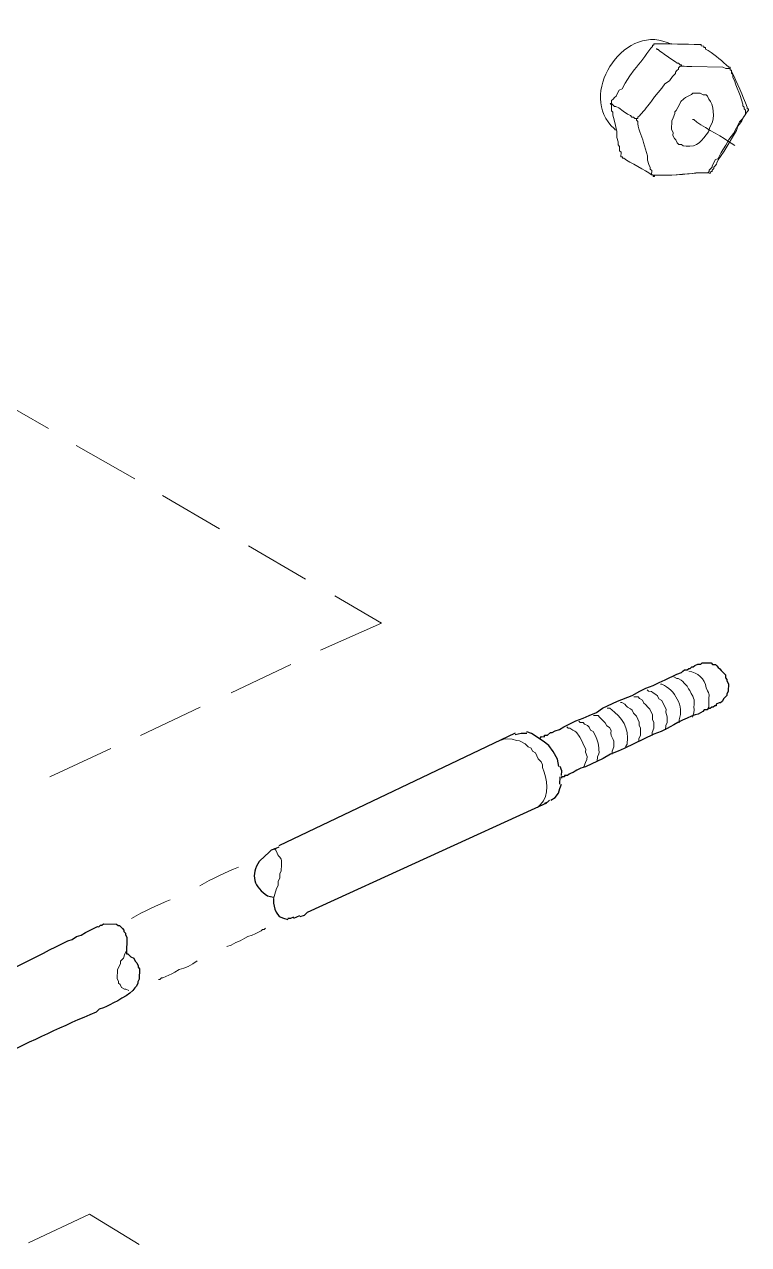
# Model space of a CAD drawing. Extents: x 0 to 563, y 0 to 205.
# Drawn here: x 522.98 to 535.58, y 94.27 to 115.48 of the extents above; entities that cross this region are included whole.
import ezdxf

# ---------------------------------------------------------------- set-up
doc = ezdxf.new("R2010")
doc.units = 0
doc.header["$LTSCALE"] = 0.3
doc.header["$MEASUREMENT"] = 0
doc.layers.add('1', color=1, linetype='CONTINUOUS')

msp = doc.modelspace()

# ---------------------------------------------------------------- linework, layer by layer
at = {"layer": '1', "color": 41, "lineweight": 13}
for points in [[(534.163, 115.17), (534.24, 115.143)], [(533.958, 115.148), (533.932, 115.149), (533.932, 115.123), (533.906, 115.124), (533.906, 115.098), (533.88, 115.073)], [(534.413, 114.756), (534.413, 114.781), (534.387, 114.782), (534.362, 114.808), (534.337, 114.808), (534.311, 114.835), (534.261, 114.861), (534.109, 114.966), (534.083, 114.992), (534.033, 115.019), (534.007, 115.045), (533.982, 115.045), (533.982, 115.071)], [(534.879, 115.03), (534.828, 115.056), (534.829, 115.082), (534.803, 115.082), (534.803, 115.108), (534.752, 115.109), (534.753, 115.135), (534.727, 115.135)], [(533.889, 114.149), (533.942, 114.225), (534.073, 114.377), (534.125, 114.453), (534.203, 114.503), (534.256, 114.579), (534.308, 114.629), (534.308, 114.655), (534.334, 114.68), (534.361, 114.705), (534.361, 114.731), (534.387, 114.756), (534.413, 114.756)], [(533.591, 114.693), (533.512, 114.592), (533.433, 114.465), (533.38, 114.363), (533.328, 114.339), (533.302, 114.288), (533.275, 114.237), (533.249, 114.212), (533.223, 114.187), (533.197, 114.161), (533.196, 114.11), (533.171, 114.111), (533.196, 114.084), (533.194, 113.982), (533.219, 113.956), (533.218, 113.905), (533.243, 113.827), (533.266, 113.724), (533.29, 113.621), (533.289, 113.519), (533.313, 113.441), (533.312, 113.39), (533.337, 113.364), (533.336, 113.287), (533.361, 113.261), (533.36, 113.184), (533.385, 113.184), (533.385, 113.158), (533.411, 113.158)], [(534.663, 112.905), (534.868, 112.902), (534.894, 112.927), (534.894, 112.952), (534.92, 112.978), (534.947, 113.003), (534.947, 113.028), (534.974, 113.079), (535, 113.13), (535.052, 113.155), (535.105, 113.256), (535.184, 113.383), (535.237, 113.485), (535.316, 113.586), (535.369, 113.688), (535.422, 113.79), (535.474, 113.84), (535.5, 113.891), (535.527, 113.916), (535.528, 113.993), (535.503, 114.019), (535.503, 114.045), (535.478, 114.071), (535.478, 114.096), (535.43, 114.251), (535.356, 114.432), (535.332, 114.509), (535.307, 114.561), (535.308, 114.612), (535.283, 114.638), (535.283, 114.689), (535.258, 114.69), (535.258, 114.716), (535.259, 114.741), (535.233, 114.742)], [(533.628, 113.846), (533.602, 113.847), (533.577, 113.873), (533.551, 113.873), (533.526, 113.899), (533.475, 113.926), (533.399, 113.978), (533.323, 114.031), (533.272, 114.057), (533.247, 114.058), (533.221, 114.084), (533.196, 114.11), (533.171, 114.111)], [(534.491, 113.37), (534.44, 113.371), (534.415, 113.397), (534.364, 113.397), (534.338, 113.424), (534.314, 113.475), (534.288, 113.501), (534.264, 113.553), (534.265, 113.604), (534.24, 113.656), (534.242, 113.81), (534.269, 113.861), (534.296, 113.937), (534.296, 113.963), (534.322, 113.988), (534.349, 114.039), (534.376, 114.09), (534.402, 114.141), (534.454, 114.191), (534.48, 114.216), (534.584, 114.266), (534.61, 114.291), (534.738, 114.289), (534.789, 114.262), (534.84, 114.261), (534.865, 114.235), (534.89, 114.183)], [(533.652, 113.794), (533.627, 113.821), (533.628, 113.846), (533.653, 113.846), (533.654, 113.871), (533.68, 113.897), (533.706, 113.922)], [(534.602, 113.829), (534.627, 113.829)], [(534.934, 113.747), (534.907, 113.696), (534.88, 113.619)], [(535.395, 113.713), (535.368, 113.637), (535.157, 113.281), (535.051, 113.129), (535.025, 113.078), (535.024, 113.053), (534.998, 113.027), (534.972, 113.002), (534.972, 112.977), (534.946, 112.951), (534.945, 112.926), (534.92, 112.926), (534.919, 112.901), (534.894, 112.901)], [(533.265, 113.647), (533.24, 113.673)], [(533.97, 112.866), (533.944, 112.866), (533.944, 112.841), (533.918, 112.841), (533.918, 112.867), (533.893, 112.867), (533.894, 112.944), (533.869, 112.97), (533.869, 112.996), (533.845, 113.047), (533.82, 113.125), (533.822, 113.202), (533.749, 113.434)], [(535.211, 113.46), (535.338, 113.381)], [(533.893, 112.867), (533.918, 112.867), (533.918, 112.841), (533.944, 112.866), (533.995, 112.865)], [(523.405, 108.458), (522.389, 109.04)], [(524.903, 107.586), (523.887, 108.167)], [(526.375, 106.714), (525.385, 107.295)], [(527.873, 105.842), (526.883, 106.423)], [(528.381, 105.551), (529.193, 105.075), (528.134, 104.606)], [(527.617, 104.359), (526.582, 103.864)], [(534.281, 104.141), (534.331, 104.115), (534.357, 104.114), (534.408, 104.088), (534.433, 104.061), (534.458, 104.035), (534.509, 103.983), (534.533, 103.932), (534.559, 103.905), (534.583, 103.854)], [(534.048, 104.017), (534.073, 104.016)], [(533.582, 103.794), (533.659, 103.793), (533.684, 103.767), (533.735, 103.74), (533.76, 103.688), (533.785, 103.662), (533.835, 103.61), (533.861, 103.584), (533.91, 103.481), (533.909, 103.404), (533.933, 103.352), (533.932, 103.25), (533.905, 103.173), (533.904, 103.122)], [(533.815, 103.918), (533.84, 103.892), (533.892, 103.891), (533.917, 103.865), (533.968, 103.839), (533.993, 103.813), (534.018, 103.761), (534.068, 103.734), (534.118, 103.631), (534.143, 103.579), (534.142, 103.528), (534.166, 103.451), (534.164, 103.348), (534.138, 103.297), (534.136, 103.22)], [(526.039, 103.617), (525.005, 103.122)], [(533.117, 103.597), (533.168, 103.596)], [(533.35, 103.696), (533.375, 103.695), (533.426, 103.669), (533.451, 103.642), (533.476, 103.616), (533.527, 103.59), (533.552, 103.564), (533.577, 103.512), (533.628, 103.46), (533.652, 103.408), (533.677, 103.356), (533.676, 103.305), (533.701, 103.253), (533.699, 103.125), (533.672, 103.074), (533.671, 103.023)], [(534.63, 103.571), (534.629, 103.52), (534.602, 103.443)], [(534.888, 103.695), (534.887, 103.618), (534.86, 103.567)], [(532.626, 103.375), (532.651, 103.349), (532.702, 103.348), (532.728, 103.322), (532.778, 103.295), (532.804, 103.269), (532.828, 103.217), (532.879, 103.191), (532.904, 103.139), (532.929, 103.087)], [(532.884, 103.473), (532.961, 103.471), (532.986, 103.445), (533.011, 103.419), (533.062, 103.367), (533.087, 103.341), (533.112, 103.289), (533.163, 103.263), (533.187, 103.211)], [(534.37, 103.396), (534.369, 103.345)], [(532.419, 103.276), (532.444, 103.25), (532.47, 103.249)], [(532.647, 103.092), (532.672, 103.04), (532.721, 102.937), (532.746, 102.885), (532.745, 102.834), (532.769, 102.757), (532.768, 102.705), (532.742, 102.655), (532.715, 102.578)], [(524.488, 102.9), (523.428, 102.405)], [(531.209, 103.014), (531.261, 103.039), (531.338, 103.064), (531.467, 103.061), (531.543, 103.034), (531.594, 103.033), (531.696, 102.98), (531.746, 102.928), (531.797, 102.902), (531.822, 102.85), (531.873, 102.823), (531.897, 102.772), (531.922, 102.72), (531.973, 102.668), (531.997, 102.616), (531.996, 102.565)], [(533.234, 102.928), (533.207, 102.852), (533.206, 102.8)], [(533.465, 102.975), (533.439, 102.925)], [(532.975, 102.804), (532.949, 102.754), (532.947, 102.677)], [(531.96, 101.924), (531.908, 101.874)], [(527.38, 101.08), (527.356, 101.132), (527.33, 101.158)], [(527.315, 100.286), (527.342, 100.363), (527.37, 100.465), (527.396, 100.516), (527.398, 100.593), (527.424, 100.644), (527.425, 100.721), (527.452, 100.771), (527.454, 100.874)], [(526.506, 99.454), (526.583, 99.478), (526.661, 99.528), (526.738, 99.553), (526.816, 99.603), (526.868, 99.627), (526.945, 99.652), (526.997, 99.676), (527.101, 99.726), (527.127, 99.751), (527.152, 99.751), (527.178, 99.776)], [(524.761, 99.382), (524.734, 99.331), (524.707, 99.254), (524.655, 99.204), (524.654, 99.153), (524.628, 99.102), (524.601, 99.051), (524.599, 98.897), (524.623, 98.846), (524.623, 98.82), (524.648, 98.794), (524.673, 98.742), (524.724, 98.716), (524.749, 98.715), (524.8, 98.689)], [(525.316, 98.885), (525.342, 98.884), (525.368, 98.91), (525.394, 98.909), (525.446, 98.934), (525.497, 98.959), (525.549, 98.983), (525.601, 99.008), (525.678, 99.058), (525.756, 99.082), (525.833, 99.107), (525.911, 99.157), (525.989, 99.207)], [(523.058, 94.308), (524.118, 94.802), (524.98, 94.275)]]:
    msp.add_lwpolyline(points, dxfattribs=at)
msp.add_lwpolyline([(534.592, 114.753), (535.131, 114.743), (535.181, 114.717), (535.258, 114.716), (535.258, 114.69), (535.283, 114.689), (535.283, 114.664, -0.026399), (535.554, 114.044), (535.554, 114.018), (535.58, 114.018), (535.579, 113.992), (535.553, 113.967)], format="xyb", dxfattribs=at)
at = {"layer": '1', "color": 41, "lineweight": 25}
for points in [[(531.954, 103.079), (531.98, 103.104), (532.031, 103.103), (532.032, 103.128), (532.083, 103.128), (532.135, 103.178), (532.161, 103.178), (532.213, 103.202), (532.29, 103.227), (532.368, 103.277), (532.575, 103.376), (532.704, 103.425), (532.807, 103.474), (532.936, 103.523), (533.04, 103.598), (533.299, 103.722), (533.557, 103.82), (533.686, 103.895), (533.79, 103.944), (533.919, 103.993), (534.022, 104.043), (534.126, 104.092), (534.333, 104.191), (534.41, 104.216), (534.436, 104.241), (534.462, 104.266), (534.513, 104.265), (534.54, 104.29), (534.565, 104.29), (534.591, 104.315), (534.617, 104.315), (534.643, 104.34), (534.695, 104.365), (534.746, 104.364), (534.772, 104.389), (534.926, 104.386), (534.951, 104.36), (535.002, 104.359), (535.028, 104.333), (535.053, 104.307), (535.078, 104.281), (535.103, 104.255), (535.128, 104.229), (535.153, 104.203), (535.179, 104.177), (535.178, 104.126), (535.203, 104.099), (535.203, 104.074), (535.227, 104.022), (535.225, 103.894), (535.199, 103.843), (535.198, 103.817), (535.146, 103.767), (535.119, 103.716), (535.093, 103.691), (535.068, 103.691), (535.016, 103.667), (535.016, 103.641), (534.99, 103.642), (534.964, 103.616), (534.938, 103.617), (534.912, 103.592), (534.886, 103.592), (534.86, 103.567), (534.809, 103.568), (534.783, 103.543), (534.705, 103.493)], [(531.52, 103.163), (527.408, 101.208)], [(531.725, 103.159), (531.622, 103.161), (531.519, 103.137)], [(531.852, 103.132), (531.802, 103.158), (531.725, 103.185)], [(532.005, 103.026), (531.928, 103.079), (531.852, 103.132)], [(534.162, 103.246), (534.059, 103.196), (533.93, 103.147), (533.413, 102.899), (533.309, 102.85), (533.18, 102.801), (533.051, 102.726), (532.74, 102.578)], [(532.279, 102.586), (532.256, 102.714), (532.181, 102.844), (532.106, 102.948), (532.004, 103.026)], [(532.328, 102.431), (532.329, 102.508), (532.305, 102.585)], [(532.456, 102.454), (532.43, 102.429), (532.379, 102.43), (532.378, 102.404), (532.327, 102.405), (532.327, 102.38)], [(532.141, 101.998), (532.218, 102.048), (532.271, 102.124), (532.298, 102.201), (532.325, 102.277)], [(532.299, 102.278), (532.302, 102.406)], [(532.063, 101.948), (527.901, 100.046), (527.849, 99.995), (527.772, 99.971)], [(532.037, 101.949), (532.089, 101.973), (532.115, 101.999)], [(527.408, 101.182), (527.356, 101.158), (527.279, 101.133), (527.227, 101.083), (527.174, 101.033), (527.07, 100.932)], [(527.214, 100.339), (527.316, 100.312)], [(527.315, 100.286), (527.314, 100.21), (527.338, 100.107), (527.363, 100.055), (527.413, 99.977), (527.489, 99.95), (527.566, 99.923)], [(527.566, 99.949), (527.617, 99.948), (527.669, 99.973)], [(527.669, 99.947), (527.772, 99.996)], [(524.411, 98.413), (524.359, 98.389), (524.282, 98.364), (524.23, 98.314)]]:
    msp.add_lwpolyline(points, dxfattribs=at)
msp.add_lwpolyline([(520.376, 97.893, 0.003672), (523.738, 99.553), (523.815, 99.578), (523.893, 99.628), (523.971, 99.652), (524.048, 99.702), (524.255, 99.801), (524.281, 99.8), (524.307, 99.826), (524.333, 99.825), (524.359, 99.85), (524.589, 99.846), (524.615, 99.82), (524.64, 99.82), (524.665, 99.794), (524.691, 99.768), (524.716, 99.742), (524.715, 99.716), (524.741, 99.69), (524.74, 99.664), (524.765, 99.612), (524.76, 99.33), (524.786, 99.33), (524.836, 99.278), (524.887, 99.251), (524.912, 99.2), (524.937, 99.174), (524.962, 99.122), (524.961, 99.096), (524.986, 99.07), (524.983, 98.891), (524.957, 98.84), (524.956, 98.814), (524.93, 98.763), (524.904, 98.738)], format="xyb", dxfattribs=at)
at = {"layer": '1', "color": 41, "lineweight": 13}
for centre, radius, start, end in [((534.505, 103.901), 0.34, 8.6244, 84.3744), ((528.712, 95.787), 5.431, 111.6401, 119.5097), ((527.572, 95.115), 5.545, 111.7214, 119.4284)]:
    msp.add_arc(centre, radius, start, end, dxfattribs=at)
for points in [[(533.24, 113.673), (532.593, 114.247), (533.389, 115.484), (534.163, 115.17)], [(533.88, 115.073), (533.786, 114.944), (533.694, 114.817), (533.591, 114.693)], [(534.727, 115.135), (534.471, 115.14), (534.214, 115.144), (533.958, 115.148)], [(535.233, 114.742), (535.121, 114.839), (535.01, 114.946), (534.879, 115.03)], [(534.413, 114.756), (534.473, 114.755), (534.532, 114.754), (534.592, 114.753)], [(533.706, 113.922), (533.751, 113.961), (533.852, 114.101), (533.889, 114.149)], [(534.89, 114.183), (534.976, 114.108), (534.989, 113.837), (534.934, 113.747)], [(535.553, 113.967), (535.507, 113.907), (535.455, 113.782), (535.395, 113.713)], [(533.749, 113.434), (533.731, 113.541), (533.636, 113.698), (533.652, 113.794)], [(534.627, 113.829), (534.741, 113.716), (535.081, 113.565), (535.211, 113.46)], [(534.88, 113.619), (534.777, 113.469), (534.684, 113.338), (534.491, 113.37)], [(533.411, 113.158), (533.516, 113.074), (533.784, 112.954), (533.893, 112.867)], [(534.894, 112.901), (534.584, 112.91), (534.282, 112.842), (533.97, 112.866)], [(533.995, 112.865), (534.171, 112.858), (534.511, 112.872), (534.663, 112.905)], [(534.073, 104.016), (534.296, 103.913), (534.463, 103.632), (534.37, 103.396)], [(534.841, 103.952), (534.921, 103.794), (534.884, 103.87), (534.888, 103.695)], [(534.583, 103.854), (534.664, 103.715), (534.625, 103.718), (534.63, 103.571)], [(533.168, 103.596), (533.398, 103.419), (533.498, 103.281), (533.465, 102.975)], [(532.47, 103.249), (532.639, 103.142), (532.554, 103.216), (532.647, 103.092)], [(532.929, 103.087), (532.961, 103.02), (532.987, 102.882), (532.975, 102.804)], [(533.187, 103.211), (533.174, 103.058), (533.257, 103.1), (533.234, 102.928)], [(531.996, 102.565), (532.075, 102.364), (532.131, 102.087), (531.96, 101.924)], [(527.454, 100.874), (527.471, 101.015), (527.418, 100.977), (527.38, 101.08)]]:
    msp.add_open_spline(points, degree=3, dxfattribs=at)
at = {"layer": '1', "color": 41, "lineweight": 25}
for points in [[(534.705, 103.493), (534.582, 103.482), (534.275, 103.309), (534.162, 103.246)], [(532.74, 102.578), (532.633, 102.558), (532.555, 102.484), (532.456, 102.454)], [(527.07, 100.932), (526.908, 100.717), (526.981, 100.47), (527.214, 100.339)], [(524.904, 98.738), (524.832, 98.614), (524.546, 98.483), (524.411, 98.413)], [(524.23, 98.314), (523.109, 97.846), (521.968, 97.236), (520.868, 96.731)]]:
    msp.add_open_spline(points, degree=3, dxfattribs=at)

doc.saveas('drawing.dxf')
